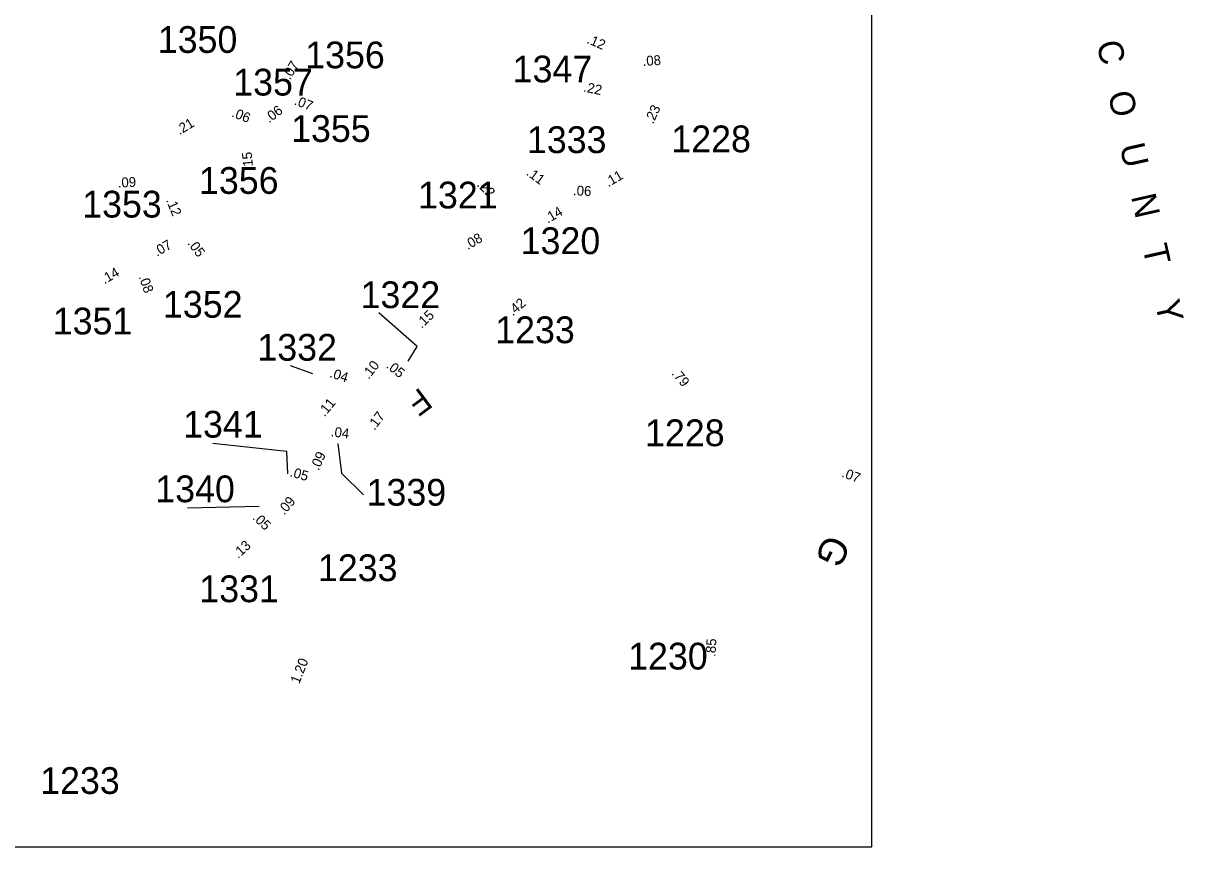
# Model space of a CAD drawing. Extents: x 324784 to 422155, y 199735 to 371383.
# Drawn here: x 334335 to 347873, y 205149 to 214749 of the extents above; entities that cross this region are included whole.
import ezdxf

# ---------------------------------------------------------------- set-up
doc = ezdxf.new("R2010")
doc.units = 0
for name, color, linetype in [('Old_Level_1', 7, 'Continuous'), ('Old_Level_23', 7, 'Continuous'), ('Old_Level_40', 7, 'Continuous'), ('Old_Level_52', 7, 'Continuous'), ('Old_Level_56', 7, 'Continuous'), ('Old_Level_63', 7, 'Continuous')]:
    doc.layers.add(name, color=color, linetype=linetype)

msp = doc.modelspace()

# ---------------------------------------------------------------- linework, layer by layer
at = {"layer": 'Old_Level_1'}
msp.add_line((344239.16825, 205151.91125), (344239.16825, 205151.91125), dxfattribs=at)
at = {"layer": 'Old_Level_23'}
for points in [[(338825.01575, 210809.43525), (338929.32725, 210981.3575), (338481.40075, 211374.323)], [(337712.8935, 210663.5015), (337454.38875, 210756.48825)], [(337420.6385, 209498.39025), (337408.83875, 209757.77275), (336547.4655, 209852.09375)], [(338006.758, 209850.362), (338046.931, 209502.49275), (338303.37675, 209251.7075)], [(337088.51825, 209115.003), (336252.4745, 209097.526)]]:
    msp.add_lwpolyline(points, dxfattribs=at)
at = {"layer": 'Old_Level_63'}
msp.add_lwpolyline([(344234.75175, 218928.55875), (333016.52975, 218928.55875), (333016.52975, 205149.25475), (344234.75175, 205149.25475)], close=True, dxfattribs=at)
msp.add_lwpolyline([(344234.75175, 218928.55875), (333016.52975, 218928.55875), (333016.52975, 205149.25475), (344234.75175, 205149.25475)], close=True, dxfattribs=at)

# ---------------------------------------------------------------- texts
at = {"layer": 'Old_Level_23'}
for s, p in [('1350', (335904.4415, 214403.30475)), ('1356', (337624.5725, 214223.556)), ('1347', (340044.241, 214059.5645)), ('1357', (336784.766, 213906.2245)), ('1355', (337460.13475, 213365.584)), ('1333', (340210.755, 213235.58675)), ('1228', (341895.11275, 213245.18875)), ('1356', (336385.41675, 212760.30275)), ('1321', (338940.4275, 212590.13)), ('1353', (335022.933, 212484.10625)), ('1320', (340137.7475, 212057.71175)), ('1322', (338270.60925, 211428.22975)), ('1352', (335965.2475, 211316.65225)), ('1351', (334679.4555, 211121.51325)), ('1233', (339840.7885, 211019.654)), ('1332', (337066.44625, 210815.50875)), ('1341', (336200.3115, 209918.73775)), ('1228', (341588.31375, 209819.022)), ('1340', (335875.7585, 209165.619)), ('1339', (338340.45975, 209125.4845)), ('1233', (337772.5705, 208245.75025)), ('1331', (336389.2525, 208000.4505)), ('1230', (341391.258, 207215.6265)), ('1233', (334532.77275, 205765.1565))]:
    msp.add_text(s, height=312, dxfattribs=at).set_placement(p)
at = {"layer": 'Old_Level_40'}
for s, rotation, p in [('.12', 336.280938889, (340899.94775, 214522.26675)), ('.07', 58.420444444, (337446.38975, 214081.3355)), ('.08', 3.813266667, (341564.3325, 214249.746)), ('.22', 347.988602778, (340862.92175, 213954.689)), ('.06', 37.370705556, (337203.88125, 213581.181)), ('.07', 338.182305556, (337487.71025, 213805.11275)), ('.23', 64.349952778, (341681.134, 213569.56575)), ('.21', 31.232797222, (336159.015, 213443.04775)), ('.06', 338.182305556, (336758.48275, 213664.478)), ('.15', 94.766658333, (337017.9925, 213039.9935)), ('.09', 2.6202, (335440.45775, 212833.17325)), ('.11', 323.661308333, (340194.161, 212987.3615)), ('.11', 30.380572222, (341159.4115, 212835.8035)), ('.22', 314.849597222, (339619.60325, 212860.073)), ('.06', 356.914030556, (340746.12725, 212745.05075)), ('.12', 292.716336111, (335998.46575, 212686.359)), ('.14', 30.154661111, (340455.14175, 212413.2875)), ('.08', 30.188719444, (339520.0725, 212104.65975)), ('.07', 30.188719444, (335895.13675, 212025.865)), ('.05', 306.321908333, (336246.185, 212183.5415)), ('.14', 30.188719444, (335283.19875, 211704.25425)), ('.08', 290.049830556, (335679.0765, 211793.09225)), ('.42', 40.558741667, (340045.16675, 211330.93625)), ('.15', 43.341425, (338982.5495, 211186.40475)), ('.10', 51.946213889, (338365.16125, 210591.556)), ('.05', 320.9743, (338560.3295, 210741.17525)), ('.04', 341.944372222, (337901.05025, 210626.401)), ('.79', 310.1875, (341891.793, 210663.3845)), ('.11', 50.491580556, (337850.512, 210155.1805)), ('.17', 53.190627778, (338432.418, 209996.46875)), ('.04', 352.474961111, (337918.21075, 209935.505)), ('.09', 65.5447, (337780.658, 209527.07925)), ('.05', 343.734386111, (337437.47725, 209470.3365)), ('.07', 339.342380556, (343874.394, 209464.3965)), ('.09', 49.325947222, (337378.526, 209009.14775)), ('.05', 316.464311111, (337002.20075, 208975.95875)), ('.13', 41.994063889, (336841.81525, 208503.53)), ('.85', 86.113347222, (342408.16125, 207360.75675)), ('1.20', 68.488583333, (337554.341, 207040.82025))]:
    msp.add_text(s, height=115.000001, rotation=rotation, dxfattribs=at).set_placement(p)
at = {"layer": 'Old_Level_52'}
msp.add_text('C   O   U   N   T    Y', height=289.9999995, rotation=282.685855556, dxfattribs=at).set_placement((346853.5525, 214516.7925))
at = {"layer": 'Old_Level_56'}
for s, height, rotation, p in [('F', 275, 216.634997222, (338966.83975, 210512.3485)), ('G', 320, 244.196413889, (343708.17675, 208808.99475))]:
    msp.add_text(s, height=height, rotation=rotation, dxfattribs=at).set_placement(p)

doc.saveas('drawing.dxf')
